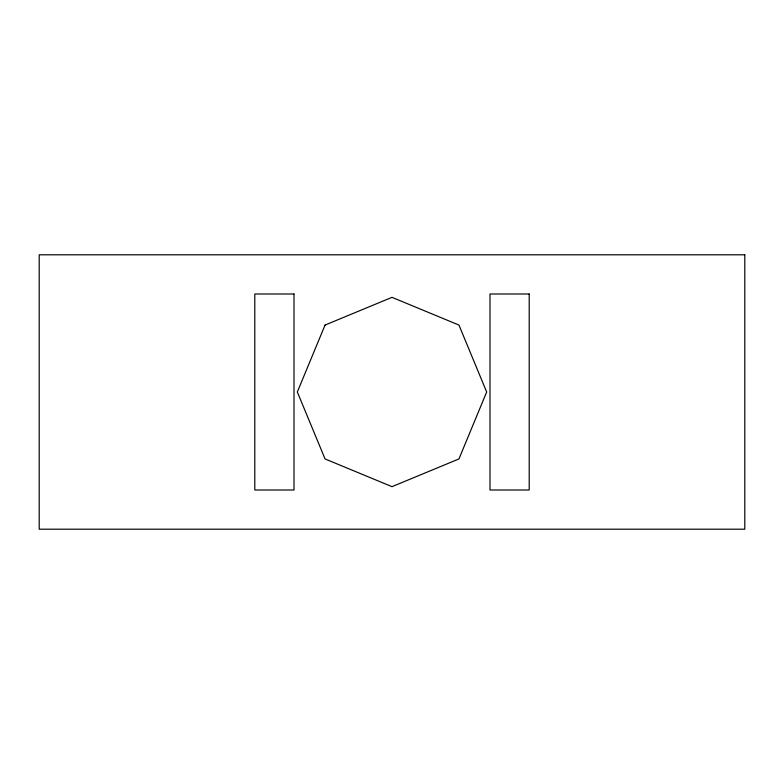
<?xml version="1.0" encoding="UTF-8"?>
<svg xmlns="http://www.w3.org/2000/svg" width="784" height="784" viewBox="0 0 784 784"><rect width="100%" height="100%" fill="white"/><g stroke="black" fill="none" stroke-linecap="round" stroke-linejoin="round"><path stroke-width="1.18" d="M325.056 325.056L297.332 392L325.056 458.944L392 486.668L458.944 458.944L486.668 392L458.944 325.056L392 297.332L325.056 325.056M744.8 254.8L39.2 254.8L39.2 529.2L744.8 529.2L744.8 254.8M294 294L254.8 294L254.8 490L294 490L294 294M529.2 294L490 294L490 490L529.2 490L529.2 294"/></g></svg>
